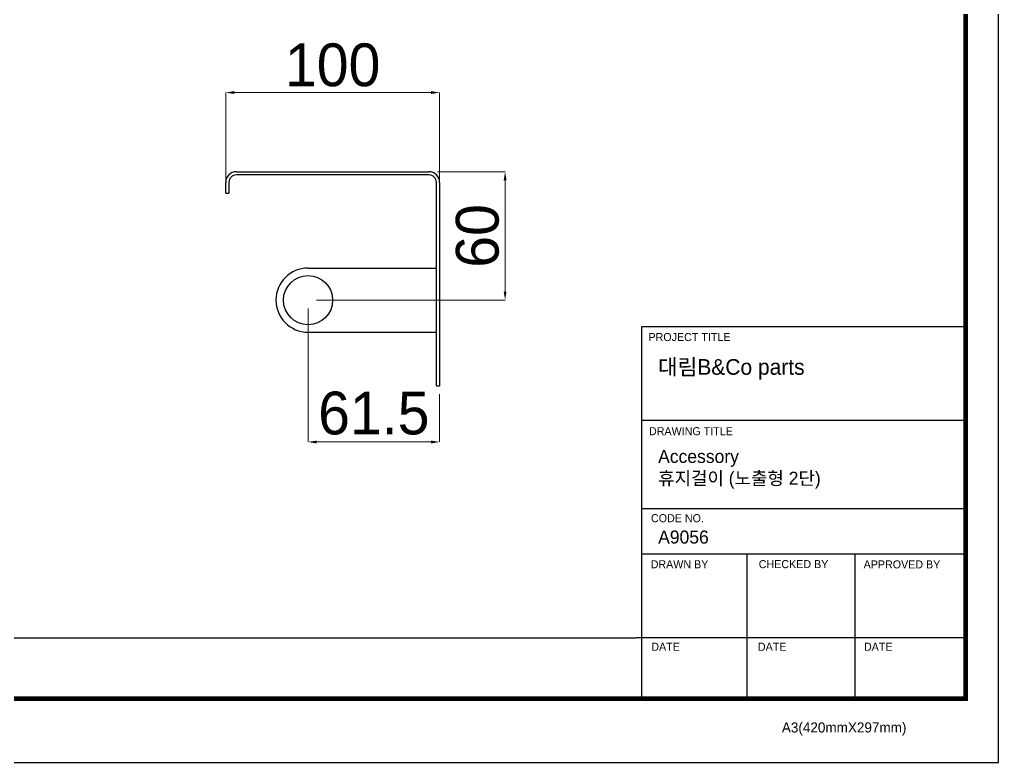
# Model space of a CAD drawing. Extents: x 0 to 948, y 0 to 695.
# Drawn here: x 490.2 to 947.9, y 0 to 347.3 of the extents above; entities that cross this region are included whole.
import ezdxf

# ---------------------------------------------------------------- set-up
doc = ezdxf.new("R2010")
doc.units = 0
doc.header["$LTSCALE"] = 10
doc.header["$MEASUREMENT"] = 0
doc.header["$PDMODE"] = 3
doc.header["$PDSIZE"] = -10
doc.layers.get('0').update_dxf_attribs({"linetype": 'CONTINUOUS'})
doc.layers.get('DEFPOINTS').update_dxf_attribs({"linetype": 'CONTINUOUS'})
doc.layers.add('Make2D$보임$선', color=18, linetype='CONTINUOUS')
doc.layers.add('기본값', color=18, linetype='CONTINUOUS')
doc.layers.add('치수', color=7, linetype='CONTINUOUS', lineweight=25)
doc.styles.add('Daelim Dimension', font='\x7f\x7f\x7f\x7f.TTF')
doc.dimstyles.new('DEFAULT', dxfattribs={"dimscale": 2, "dimtxt": 2, "dimasz": 2, "dimexe": 0, "dimexo": 2, "dimgap": 1, "dimtad": 1, "dimdec": 1, "dimzin": 9, "dimdsep": 46, "dimtxsty": 'Daelim Dimension', "dimcen": 0.5, "dimclrd": 252, "dimclre": 252, "dimclrt": 3, "dimadec": 1, "dimazin": 0, "dimtfac": 1, "dimtdec": 1, "dimtix": 1, "dimtmove": 0, "dimatfit": 3, "dimfxl": 0, "dimtolj": 1, "dimtzin": 1, "dimlwd": 9, "dimlwe": 9, "dimarcsym": 0})

# ---------------------------------------------------------------- blocks, each defined once
blk = doc.blocks.new('*D16')
at = {"layer": 'DEFPOINTS', "color": 0}
for p in [(686.58, 313.15), (586.58, 266.12), (686.58, 266.12)]:
    blk.add_point(p, dxfattribs=at)
at = {"layer": '치수', "color": 5, "lineweight": 9}
for p, q in [((586.58, 270.12), (586.58, 313.15)), ((590.58, 313.15), (682.58, 313.15)), ((686.58, 270.12), (686.58, 313.15))]:
    blk.add_line(p, q, dxfattribs=at)
at = {"layer": '치수', "color": 5}
for points in [[(590.58, 313.81), (590.58, 312.48), (586.58, 313.15)], [(682.58, 313.81), (682.58, 312.48), (686.58, 313.15)]]:
    blk.add_solid(points, dxfattribs=at)
at = {"layer": '치수', "color": 7, "insert": (636.58, 325.96), "char_height": 20, "attachment_point": 5, "style": 'Daelim Dimension'}
blk.add_mtext('\\A1;100', dxfattribs=at)
blk = doc.blocks.new('*D17')
at = {"layer": 'DEFPOINTS', "color": 0}
for p in [(625.08, 216.12), (686.58, 176.12), (625.08, 149.79)]:
    blk.add_point(p, dxfattribs=at)
at = {"layer": '치수', "color": 5, "lineweight": 9}
for p, q in [((625.08, 212.12), (625.08, 149.79)), ((686.58, 172.12), (686.58, 149.79)), ((682.58, 149.79), (629.08, 149.79))]:
    blk.add_line(p, q, dxfattribs=at)
at = {"layer": '치수', "color": 5}
for points in [[(629.08, 150.46), (629.08, 149.12), (625.08, 149.79)], [(682.58, 150.46), (682.58, 149.12), (686.58, 149.79)]]:
    blk.add_solid(points, dxfattribs=at)
at = {"layer": '치수', "color": 7, "insert": (655.83, 163.19), "char_height": 20, "attachment_point": 5, "style": 'Daelim Dimension'}
blk.add_mtext('\\A1;61.5', dxfattribs=at)
blk = doc.blocks.new('*D18')
at = {"layer": 'DEFPOINTS', "color": 0}
for p in [(681.58, 276.12), (625.08, 216.12), (717.21, 216.12)]:
    blk.add_point(p, dxfattribs=at)
at = {"layer": '치수', "color": 5, "lineweight": 9}
for p, q in [((685.58, 276.12), (717.21, 276.12)), ((717.21, 272.12), (717.21, 220.12)), ((629.08, 216.12), (717.21, 216.12))]:
    blk.add_line(p, q, dxfattribs=at)
at = {"layer": '치수', "color": 5}
for points in [[(716.54, 272.12), (717.87, 272.12), (717.21, 276.12)], [(716.54, 220.12), (717.87, 220.12), (717.21, 216.12)]]:
    blk.add_solid(points, dxfattribs=at)
at = {"layer": '치수', "color": 7, "insert": (704.32, 246.12), "char_height": 20, "attachment_point": 5, "rotation": 90, "style": 'Daelim Dimension'}
blk.add_mtext('\\A1;60', dxfattribs=at)

msp = doc.modelspace()

# ---------------------------------------------------------------- linework, layer by layer
at = {"color": 5, "ltscale": 40}
for p, q in [((932.52, 203.59), (781.04, 203.59)), ((932.52, 159.8), (781.04, 159.8)), ((932.52, 159.8), (781.04, 159.8)), ((932.52, 118.61), (781.04, 118.61)), ((932.52, 118.61), (781.04, 118.61)), ((932.52, 97.37), (781.04, 97.37)), ((932.52, 97.37), (781.04, 97.37)), ((830.24, 97.37), (830.24, 29.74)), ((880.74, 97.37), (880.74, 29.74)), ((932.52, 58.3), (778.64, 58.3)), ((932.52, 58.3), (782.22, 58.3)), ((932.52, 29.74), (802.7, 29.74))]:
    msp.add_line(p, q, dxfattribs=at)
at = {"color": 5, "ltscale": 0.5}
msp.add_line((781.04, 203.59), (781.04, 28.82), dxfattribs=at)
at = {"color": 5}
msp.add_line((15.24, 58.19), (778.46, 58.19), dxfattribs=at)
at = {"ltscale": 0.5}
msp.add_lwpolyline([(0, 0), (947.86, 0), (947.86, 694.51), (0, 694.51)], close=True, dxfattribs=at)
at = {"color": 5, "linetype": 'ByBlock', "lineweight": 200, "const_width": 2.18}
msp.add_lwpolyline([(15.24, 29.74), (932.52, 29.74), (932.52, 678.39), (15.24, 678.39)], close=True, dxfattribs=at)
at = {"layer": 'Make2D$보임$선', "color": 0}
for p, q in [((591.58, 276.12), (681.58, 276.12)), ((681.58, 274.62), (591.58, 274.62)), ((586.58, 266.12), (586.58, 271.12)), ((588.08, 271.12), (588.08, 266.12)), ((685.08, 181.12), (685.08, 271.12)), ((686.58, 271.12), (686.58, 181.12)), ((586.58, 266.12), (588.08, 266.12)), ((625.08, 231.12), (685.08, 231.12)), ((625.08, 201.12), (685.08, 201.12)), ((685.08, 176.12), (685.08, 181.12)), ((686.58, 181.12), (686.58, 176.12)), ((685.08, 176.12), (686.58, 176.12))]:
    msp.add_line(p, q, dxfattribs=at)
msp.add_circle((625.08, 216.12), 11.5, dxfattribs=at)
for centre, radius, start, end in [((591.58, 271.12), 5, 90, 180), ((591.58, 271.12), 3.5, 90, 180), ((681.58, 271.12), 5, 0, 90), ((681.58, 271.12), 3.5, 0, 90)]:
    msp.add_arc(centre, radius, start, end, dxfattribs=at)
at = {"layer": '기본값', "color": 0}
for start, end in [(90, 180), (180, 270)]:
    msp.add_arc((625.08, 216.12), 15, start, end, dxfattribs=at)

# ---------------------------------------------------------------- texts
at = {"color": 5, "ltscale": 40, "style": 'Daelim Dimension'}
for s, height, p in [('PROJECT TITLE', 3.7405, (784.24, 196.99)), ('DRAWING TITLE', 3.7405, (784.48, 152.97)), ('CODE NO.', 3.74, (785.42, 112.31)), ('DRAWN BY', 3.74, (785.27, 90.75)), ('CHECKED BY', 3.74, (835.81, 90.82)), ('APPROVED BY', 3.7405, (884.83, 90.7)), ('DATE', 3.74, (785.57, 52.2)), ('DATE', 3.74, (835.41, 52.2)), ('DATE', 3.74, (885, 52.2)), ('A3(420mmX297mm)', 4.7209, (846.6, 13.99))]:
    msp.add_text(s, height=height, dxfattribs=at).set_placement(p)
at = {"attachment_point": 1, "style": 'Daelim Dimension'}
for s, insert, char_height, width in [('대림B&Co parts', (788.69, 188.54), 7.3324, 117.8485), ('Accessory\\P휴지걸이 (노출형 2단)', (788.76, 146.11), 6.1212, 103.0136), ('A9056', (788.76, 108.41), 6.121, 103.0136)]:
    msp.add_mtext(s, dxfattribs=dict(at, insert=insert, char_height=char_height, width=width))

# ---------------------------------------------------------------- dimensions: what is measured, and where the dimension line sits
at = {"layer": '치수', "color": 5}
for base, p1, p2, picture, middle in [((686.58, 313.15), (586.58, 266.12), (686.58, 266.12), '*D16', (636.58, 325.96)), ((625.08, 149.79), (686.58, 176.12), (625.08, 216.12), '*D17', (655.83, 163.19))]:
    dim = msp.add_linear_dim(base=base, p1=p1, p2=p2, dimstyle='DEFAULT', override={"dimtxt": 10, "dimclrd": 5, "dimclre": 5, "dimclrt": 7}, dxfattribs=at)
    dim.commit()
    dim.dimension.update_dxf_attribs({"geometry": picture, "text_midpoint": middle})
dim = msp.add_linear_dim(base=(717.21, 216.12), p1=(681.58, 276.12), p2=(625.08, 216.12), angle=90, dimstyle='DEFAULT', override={"dimtxt": 10, "dimclrd": 5, "dimclre": 5, "dimclrt": 7}, dxfattribs=at)
dim.commit()
dim.dimension.update_dxf_attribs({"geometry": '*D18', "text_midpoint": (704.32, 246.12)})

doc.saveas('drawing.dxf')
